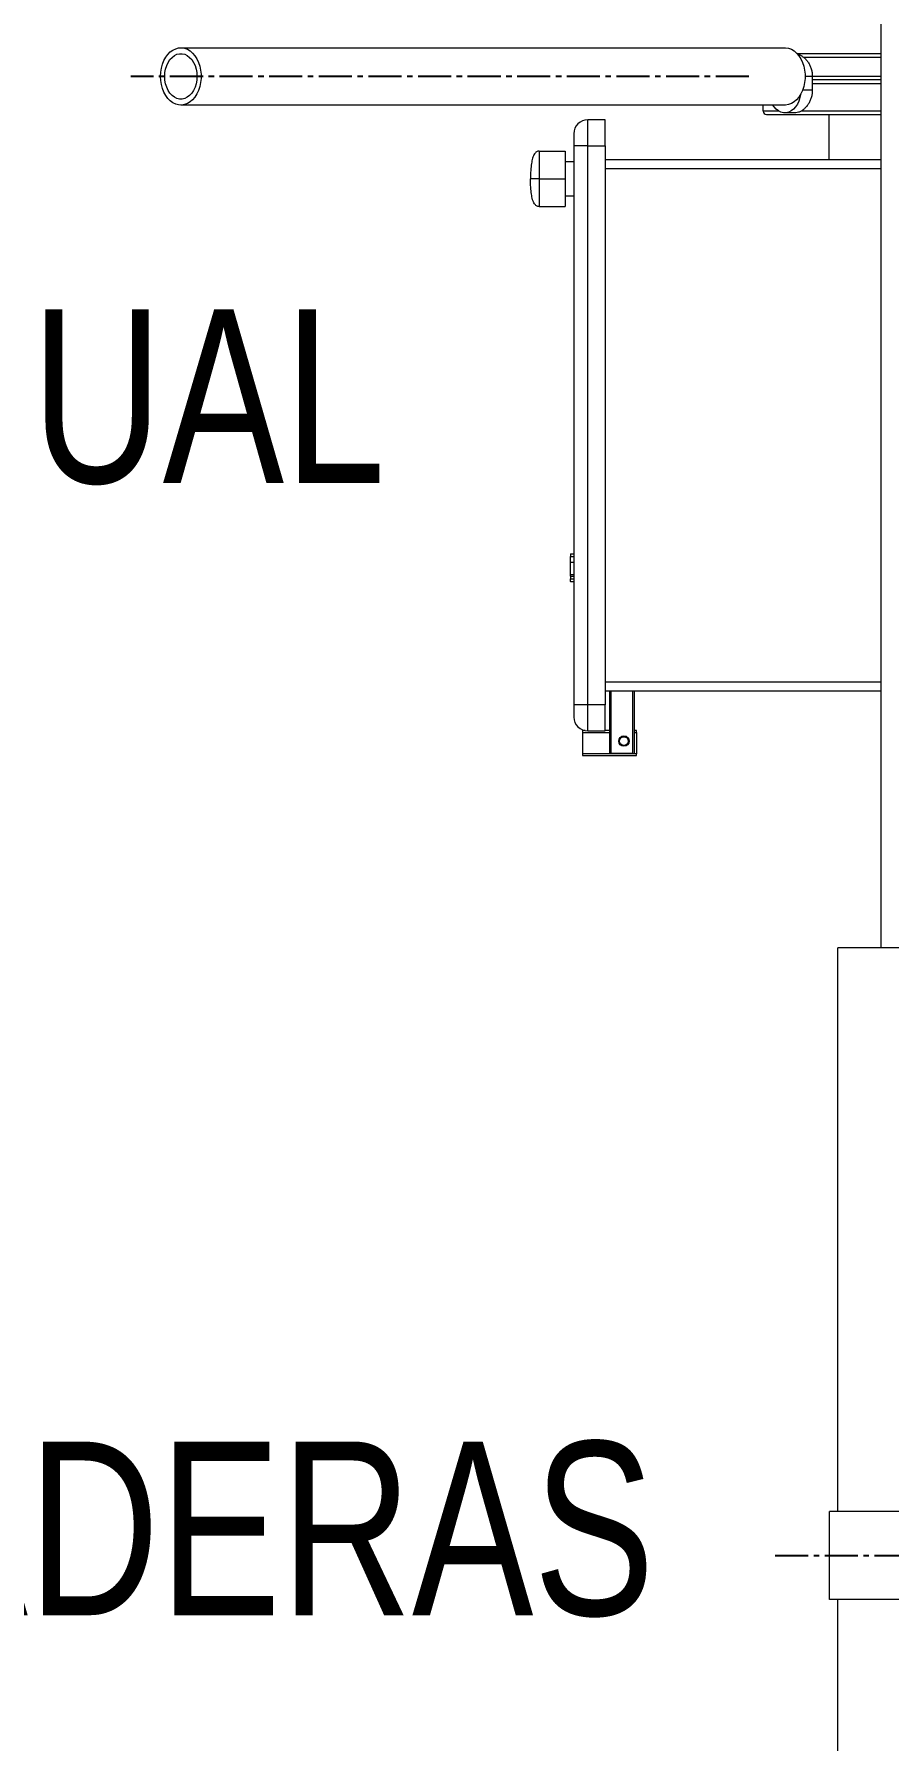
# Model space of a CAD drawing. Header units: millimetres. Extents: x 1587714 to 3094800, y -694377 to -413614.
# Drawn here: x 2045911 to 2046403, y -556352 to -555369 of the extents above; entities that cross this region are included whole.
import ezdxf

# ---------------------------------------------------------------- set-up
doc = ezdxf.new("R2010")
doc.units = ezdxf.units.MM
doc.linetypes.add('CENTER2', pattern=[28.575, 19.05, -3.175, 3.175, -3.175])
for name, color, linetype in [('0_EJES', 1, 'CENTER2'), ('M0_EQUIPOS', 7, 'Continuous'), ('M_DIM', 1, 'Continuous')]:
    doc.layers.add(name, color=color, linetype=linetype)
doc.styles.add('ARIAL', font='arial.ttf', dxfattribs={"width": 0.8})

msp = doc.modelspace()

# ---------------------------------------------------------------- linework, layer by layer
at = {"layer": '0_EJES'}
for p, q in [((2046322.4464, -555393.6049), (2045966.5133, -555393.6049)), ((2046337.6455, -556245.6049), (2047292.408, -556245.6049))]:
    msp.add_line(p, q, dxfattribs=at)
at = {"layer": 'M0_EQUIPOS', "color": 180, "linetype": 'Continuous', "lineweight": 15}
for p, q in [((2046398.7201, -555895.6049), (2046398.7201, -555361.405)), ((2045995.3261, -555377.1049), (2046343.2226, -555377.1049)), ((2046398.7201, -555380.6049), (2046350.4077, -555380.6049)), ((2046353.9943, -555382.6049), (2046398.7201, -555382.6049)), ((2046359.0464, -555393.6049), (2046354.8899, -555393.6049)), ((2046359.0464, -555393.6049), (2046359.0464, -555397.6049)), ((2046398.7201, -555393.6049), (2046359.0464, -555393.6049)), ((2046398.7201, -555395.6049), (2046359.0464, -555395.6049)), ((2046359.0464, -555397.6049), (2046359.0464, -555401.605)), ((2046359.0464, -555397.6049), (2046398.7201, -555397.6049)), ((2046359.0464, -555401.605), (2046353.4268, -555401.605)), ((2046343.2226, -555410.1049), (2045995.3261, -555410.1049)), ((2046330.7201, -555413.6049), (2046330.7201, -555410.1049)), ((2046339.6871, -555413.6049), (2046330.7201, -555413.6049)), ((2046332.7201, -555415.6049), (2046398.7201, -555415.6049)), ((2046348.8861, -555414.605), (2046343.2226, -555414.605)), ((2046398.7201, -555413.6049), (2046352.5578, -555413.6049)), ((2046368.7201, -555441.6049), (2046368.7201, -555415.6049)), ((2046221.7201, -555426.6049), (2046221.7201, -555433.6049)), ((2046239.7201, -555418.6049), (2046229.7201, -555418.6049)), ((2046229.7201, -555433.6049), (2046229.7201, -555418.6049)), ((2046239.7201, -555433.6049), (2046239.7201, -555418.6049)), ((2046201.7201, -555436.6049), (2046216.7201, -555436.6049)), ((2046201.7201, -555436.6049), (2046201.7201, -555452.605)), ((2046216.7201, -555436.6049), (2046216.7201, -555452.605)), ((2046229.7201, -555433.6049), (2046221.7201, -555433.6049)), ((2046221.7201, -555433.6049), (2046221.7201, -555755.6049)), ((2046229.7201, -555755.6049), (2046229.7201, -555433.6049)), ((2046229.7201, -555433.6049), (2046239.7201, -555433.6049)), ((2046239.7201, -555433.6049), (2046239.7201, -555755.6049)), ((2046216.7201, -555442.605), (2046221.7201, -555442.605)), ((2046398.7201, -555441.6049), (2046239.7201, -555441.6049)), ((2046239.7201, -555446.6049), (2046398.7201, -555446.6049)), ((2046201.7201, -555452.605), (2046216.7201, -555452.605)), ((2046201.7201, -555452.605), (2046201.7201, -555468.6049)), ((2046216.7201, -555452.605), (2046216.7201, -555468.6049)), ((2046221.7201, -555462.6049), (2046216.7201, -555462.6049)), ((2046201.7201, -555468.6049), (2046216.7201, -555468.6049)), ((2046219.7201, -555668.6049), (2046221.7201, -555668.6049)), ((2046219.7201, -555668.6049), (2046219.7201, -555670.2049)), ((2046219.7201, -555670.2049), (2046221.7201, -555670.2049)), ((2046219.7201, -555673.4049), (2046219.7201, -555670.2049)), ((2046219.7201, -555673.4049), (2046221.7201, -555673.4049)), ((2046219.7201, -555680.6049), (2046219.7201, -555673.4049)), ((2046219.7201, -555680.6049), (2046221.7201, -555680.6049)), ((2046219.7201, -555681.4049), (2046219.7201, -555680.6049)), ((2046219.7201, -555681.4049), (2046221.7201, -555681.4049)), ((2046219.7201, -555681.4049), (2046219.7201, -555683.0049)), ((2046219.7201, -555683.0049), (2046221.7201, -555683.0049)), ((2046219.7201, -555684.6049), (2046219.7201, -555683.0049)), ((2046219.7201, -555684.6049), (2046219.7201, -555684.6488)), ((2046219.7201, -555684.6049), (2046221.7201, -555684.6049)), ((2046221.7201, -555684.6488), (2046219.7201, -555684.6488)), ((2046398.7201, -555742.6049), (2046239.7201, -555742.6049)), ((2046239.7201, -555747.6049), (2046398.7201, -555747.6049)), ((2046242.2701, -555747.6049), (2046242.2701, -555783.6049)), ((2046243.2701, -555783.6049), (2046243.2701, -555747.6049)), ((2046255.5701, -555747.6049), (2046255.5701, -555783.6049)), ((2046256.5701, -555783.6049), (2046256.5701, -555747.6049)), ((2046229.7201, -555755.6049), (2046221.7201, -555755.6049)), ((2046221.7201, -555755.6049), (2046221.7201, -555762.6049)), ((2046239.7201, -555755.6049), (2046229.7201, -555755.6049)), ((2046229.7201, -555770.6049), (2046229.7201, -555755.6049)), ((2046239.7201, -555770.6049), (2046239.7201, -555755.6049)), ((2046228.1782, -555770.4549), (2046226.7201, -555770.4549)), ((2046226.7201, -555770.4549), (2046226.7201, -555771.4549)), ((2046226.7201, -555771.4549), (2046242.2701, -555771.4549)), ((2046226.7201, -555771.4549), (2046226.7201, -555783.7549)), ((2046229.7201, -555770.6049), (2046239.7201, -555770.6049)), ((2046242.2701, -555770.4549), (2046239.7201, -555770.4549)), ((2046257.7201, -555770.4549), (2046256.5701, -555770.4549)), ((2046256.5701, -555771.4549), (2046257.7201, -555771.4549)), ((2046257.7201, -555771.4549), (2046257.7201, -555770.4549)), ((2046257.7201, -555771.4549), (2046257.7201, -555783.7549)), ((2046257.7201, -555783.7549), (2046226.7201, -555783.7549)), ((2046226.7201, -555783.7549), (2046226.7201, -555784.7549)), ((2046226.7201, -555784.7549), (2046257.7201, -555784.7549)), ((2046242.2701, -555783.6049), (2046243.2701, -555783.6049)), ((2046255.5701, -555783.6049), (2046243.2701, -555783.6049)), ((2046255.5701, -555783.6049), (2046256.5701, -555783.6049)), ((2046257.7201, -555784.7549), (2046257.7201, -555783.7549))]:
    msp.add_line(p, q, dxfattribs=at)
at = {"layer": 'M0_EQUIPOS', "color": 7, "linetype": 'Continuous', "lineweight": 15}
for p, q in [((2046373.7201, -556220.2049), (2046373.7201, -555895.6049)), ((2046428.7201, -555895.6049), (2046373.7201, -555895.6049)), ((2046373.7201, -558220.2051), (2046373.7201, -556271.005))]:
    msp.add_line(p, q, dxfattribs=at)
at = {"layer": 'M0_EQUIPOS', "linetype": 'Continuous', "lineweight": 15}
for p, q in [((2046368.9601, -556271.005), (2046368.9601, -556220.2049)), ((2046428.7201, -556220.2049), (2046368.9601, -556220.2049)), ((2046428.7201, -556271.005), (2046368.9601, -556271.005))]:
    msp.add_line(p, q, dxfattribs=at)
at = {"layer": 'M0_EQUIPOS', "color": 180, "linetype": 'Continuous', "lineweight": 15, "flags": 128}
for points in [[(2045983.6589, -555393.6049), (2045983.7832, -555391.2025), (2045984.1535, -555388.8512), (2045984.762, -555386.6014), (2045985.5956, -555384.5008), (2045986.6366, -555382.5942), (2045987.8629, -555380.9223), (2045989.2482, -555379.5206), (2045990.763, -555378.4192), (2045992.3751, -555377.6414), (2045994.05, -555377.2039), (2045995.7522, -555377.1159), (2045997.4453, -555377.3794), (2045999.0932, -555377.9886), (2046000.6609, -555378.9308), (2046002.1148, -555380.1857), (2046003.424, -555381.7266), (2046004.5607, -555383.5206), (2046005.5006, -555385.5296), (2046006.2235, -555387.7106), (2046006.7142, -555390.0173), (2046006.9622, -555392.4005), (2046006.9622, -555394.8093), (2046006.7142, -555397.1925), (2046006.2235, -555399.4992), (2046005.5006, -555401.6803), (2046004.5607, -555403.6893), (2046003.424, -555405.4833), (2046002.1148, -555407.0242), (2046000.6609, -555408.279), (2045999.0932, -555409.2211), (2045997.4453, -555409.8304), (2045995.7522, -555410.094), (2045994.05, -555410.006), (2045992.3751, -555409.5684), (2045990.763, -555408.7907), (2045989.2482, -555407.6892), (2045987.8629, -555406.2876), (2045986.6366, -555404.6157), (2045985.5956, -555402.7091), (2045984.762, -555400.6085), (2045984.1535, -555398.3585), (2045983.7832, -555396.0074), (2045983.6589, -555393.6049)], [(2046343.2226, -555377.1049), (2046343.6488, -555377.1159), (2046345.3419, -555377.3794), (2046346.9898, -555377.9886), (2046348.5574, -555378.9308), (2046350.0113, -555380.1857), (2046351.3206, -555381.7266), (2046352.4573, -555383.5206), (2046353.3971, -555385.5296), (2046354.12, -555387.7106), (2046354.6108, -555390.0173), (2046354.8588, -555392.4005), (2046354.8588, -555394.8093), (2046354.6108, -555397.1925), (2046354.12, -555399.4992), (2046353.3971, -555401.6803), (2046352.4573, -555403.6893), (2046351.3206, -555405.4833), (2046350.0113, -555407.0242), (2046348.5574, -555408.279), (2046346.9898, -555409.2211), (2046345.3419, -555409.8304), (2046343.6488, -555410.094), (2046343.2226, -555410.1049)], [(2045986.0489, -555393.6049), (2045986.1754, -555391.4455), (2045986.5515, -555389.3449), (2045987.167, -555387.3605), (2045988.005, -555385.5464), (2045989.0428, -555383.9522), (2045990.252, -555382.6214), (2045991.5995, -555381.59), (2045993.0487, -555380.8864), (2045994.56, -555380.5297), (2045996.0922, -555380.5297), (2045997.6035, -555380.8864), (2045999.0528, -555381.59), (2046000.4003, -555382.6214), (2046001.6094, -555383.9522), (2046002.6472, -555385.5464), (2046003.4852, -555387.3605), (2046004.1007, -555389.3449), (2046004.4768, -555391.4455), (2046004.6033, -555393.6049), (2046004.4768, -555395.7644), (2046004.1007, -555397.865), (2046003.4852, -555399.8494), (2046002.6472, -555401.6634), (2046001.6094, -555403.2577), (2046000.4003, -555404.5885), (2045999.0528, -555405.6199), (2045997.6035, -555406.3235), (2045996.0922, -555406.6801), (2045994.56, -555406.6801), (2045993.0487, -555406.3235), (2045991.5995, -555405.6199), (2045990.252, -555404.5885), (2045989.0428, -555403.2577), (2045988.005, -555401.6634), (2045987.167, -555399.8494), (2045986.5515, -555397.865), (2045986.1754, -555395.7644), (2045986.0489, -555393.6049)], [(2046352.2499, -555404.058), (2046351.917, -555405.826), (2046351.3071, -555407.7923), (2046350.4767, -555409.5897), (2046349.4485, -555411.1694), (2046348.2504, -555412.4881), (2046346.9152, -555413.51), (2046345.4792, -555414.2072), (2046343.9817, -555414.5605), (2046342.4636, -555414.5605), (2046340.966, -555414.2072), (2046339.5301, -555413.51), (2046338.1949, -555412.4881), (2046336.9968, -555411.1694), (2046336.2674, -555410.1049)]]:
    msp.add_lwpolyline(points, dxfattribs=at)
at = {"layer": 'M0_EQUIPOS', "color": 180, "linetype": 'Continuous', "lineweight": 15}
for radius in [3, 2.5]:
    msp.add_circle((2046250.5701, -555776.4549), radius, dxfattribs=at)
for centre, radius, start, end in [((2046332.7201, -555413.6049), 2, 180, 270), ((2046229.7201, -555426.6049), 8, 90, 180), ((2046229.7201, -555762.6049), 8, 180, 270)]:
    msp.add_arc(centre, radius, start, end, dxfattribs=at)
for points, knots in [([(2046350.4377, -555380.8264), (2046350.7539, -555380.8964), (2046351.5942, -555381.0824), (2046352.9329, -555381.7685), (2046354.4048, -555382.8293), (2046355.7515, -555384.1981), (2046356.9415, -555385.8479), (2046357.9056, -555387.7173), (2046358.6055, -555389.7778), (2046358.9873, -555391.7612), (2046359.0288, -555393.0568), (2046359.0464, -555393.6049)], [0, 0, 0, 0, 0.0718375, 0.19093253, 0.30755116, 0.42742674, 0.54623578, 0.66846862, 0.78749643, 0.9101023, 1, 1, 1, 1]), ([(2046359.0464, -555401.605), (2046359.0158, -555402.3268), (2046358.9544, -555403.7705), (2046358.4808, -555405.8743), (2046357.7414, -555407.8532), (2046356.7474, -555409.6705), (2046355.5309, -555411.2598), (2046354.127, -555412.6343), (2046353.0882, -555413.2769), (2046352.5578, -555413.6049)], [0, 0, 0, 0, 0.14119387, 0.2823904, 0.42349033, 0.56459766, 0.70766666, 0.85073841, 1, 1, 1, 1]), ([(2046352.5578, -555413.6049), (2046352.0503, -555413.8433), (2046351.0331, -555414.3212), (2046349.7829, -555414.6116), (2046349.0837, -555414.5716), (2046348.8867, -555414.5604)], [0, 0, 0, 0, 0.41696852, 0.83575931, 1, 1, 1, 1]), ([(2046201.7201, -555436.6049), (2046201.449, -555436.6261), (2046200.9014, -555436.6687), (2046200.1399, -555437.0395), (2046199.3288, -555437.7452), (2046198.5544, -555438.9586), (2046197.7754, -555441.0144), (2046197.1707, -555443.9908), (2046196.78, -555448.0048), (2046196.7413, -555450.9744), (2046196.7201, -555452.605)], [0, 0, 0, 0, 0.03981276, 0.08039671, 0.12569132, 0.20837224, 0.31368397, 0.49378146, 0.72205165, 1, 1, 1, 1]), ([(2046201.7201, -555452.605), (2046201.449, -555452.605), (2046200.9014, -555452.605), (2046200.1399, -555452.605), (2046199.3288, -555452.605), (2046198.5544, -555452.605), (2046197.7753, -555452.605), (2046197.1707, -555452.605), (2046196.78, -555452.605), (2046196.7413, -555452.605), (2046196.7201, -555452.605)], [0, 0, 0, 0, 0.03981294, 0.08039722, 0.12569071, 0.20837417, 0.31368608, 0.49378301, 0.72205153, 1, 1, 1, 1]), ([(2046201.7201, -555468.6049), (2046201.449, -555468.5837), (2046200.9014, -555468.541), (2046200.1399, -555468.1703), (2046199.3287, -555467.4647), (2046198.5544, -555466.2511), (2046197.7753, -555464.1954), (2046197.1707, -555461.219), (2046196.78, -555457.2051), (2046196.7413, -555454.2355), (2046196.7201, -555452.605)], [0, 0, 0, 0, 0.03981293, 0.08039705, 0.12568831, 0.20837395, 0.31368613, 0.49378438, 0.72205047, 1, 1, 1, 1])]:
    msp.add_open_spline(points, degree=3, knots=knots, dxfattribs=at)

# ---------------------------------------------------------------- texts
at = {"layer": 'M_DIM', "color": 11, "style": 'ARIAL', "width": 0.75}
for s, p in [('CAJAS MANDO MANUAL', (2044890.6389, -555627.7647)), ('ABRAZADERAS', (2045488.1747, -556279.9935))]:
    msp.add_text(s, height=100, dxfattribs=at).set_placement(p)

doc.saveas('drawing.dxf')
